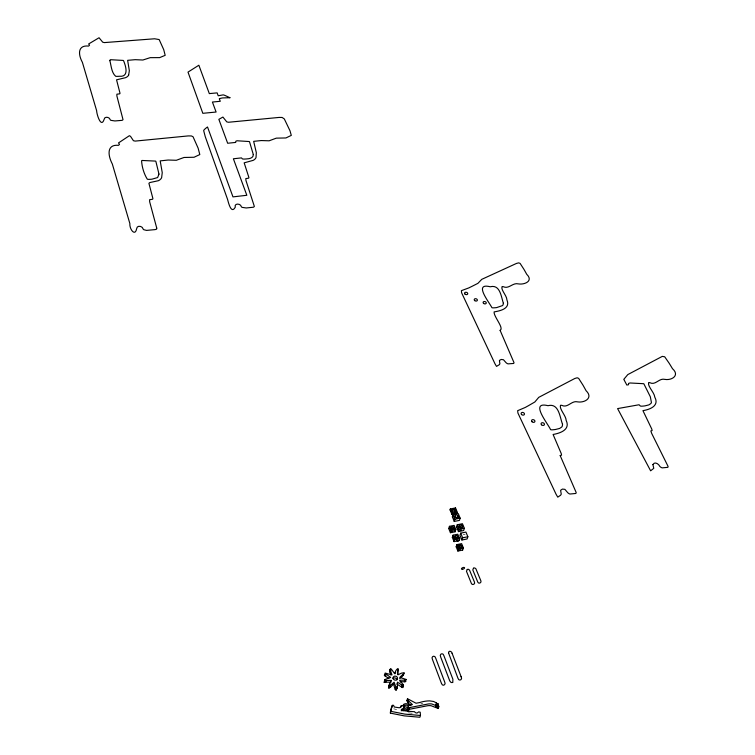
<?xml version="1.0" encoding="UTF-8"?>
<svg xmlns="http://www.w3.org/2000/svg" width="755" height="755" viewBox="0 0 755 755"><rect width="100%" height="100%" fill="white"/><g stroke="black" fill="none" stroke-linecap="round" stroke-linejoin="round"><path stroke-width="0.57" stroke-dasharray="3.77 2.83" d="M463.098 534.7L465.184 534.285M408.436 712.871L412.787 713.315M396.601 709.577L393.714 708.794M420.818 703.773A33.937 30.511 30.4 0 1 422.8 703.301"/><path stroke-width="1.13" d="M388.75 678.292L385.475 676.291L386.381 673.441L384.871 673.271L390.675 677.443L385.144 679.443L384.418 680.453L391.543 680.415L388.919 685.229L388.504 688.249L390.996 686.767L393.563 683.992L395.11 689.494L396.158 690.381L397.413 685.984L397.404 682.161L402.245 685.295L401.603 687.428M389.353 687.947L390.005 685.729L394.129 682.209L395.988 687.38L395.422 689.164M448.583 653.066C448.253 650.093 452.018 651.206 452.151 653.434M397.507 674.196L397.507 671.393C399.98 665.872 394.789 670.053 394.95 673.847C393.921 673.432 390.76 666.939 390.118 669.317L389.571 671.12L390.873 674.961M385.475 676.291L384.267 675.168L385.38 674.913M410.928 705.623L408.011 702.763L408.597 700.97L407.558 698.752L416.024 703.226L419.469 702.612A33.994 30.54 30.3 0 1 429.557 700.876L433.606 701.47L436.607 703.037L435.484 706.246L437.003 706.991L437.9 703.537L438.825 706.727L438.183 708.483L431.171 705.736A12.052 10.787 28.7 0 0 427.424 705.765L409.153 709.322L408.247 711.21A3.633 3.265 25.9 0 1 407.823 711.559M396.498 689.702L396.856 687.031M438.825 706.727L431.803 703.971A12.08 10.796 28.6 0 0 428.047 704.009L409.748 707.558L408.842 709.455A3.643 3.275 25.8 0 1 404.548 709.842L403.255 708.671C395.091 710.795 415.099 711.748 414.476 711.672L415.307 712.55A2.435 2.18 27 0 0 417.232 712.956L418.714 711.889L420.214 712.239L420.469 715.504L419.856 717.25L404.218 715.863L390.392 713.126C390.175 711.418 392.562 700.866 394.289 707.029L399.272 707.775A3.001 2.699 24.9 0 0 400.433 707.161L401.235 705.821L402.821 705.67L403.746 704.396M390.392 713.126L392.213 705.34M390.967 682.142L383.861 682.218L386.013 680.755M388.476 687.361L389.939 684.143M389.033 685.578L389.061 686.465L389.91 686.163M384.861 675.791L385.409 673.988M385.201 675.027L385.748 673.234M384.437 681.548L384.984 679.764M384.757 682.435L385.616 679.613M385.56 682.482L386.107 680.699M389.712 671.837L390.118 669.317M390.703 670.912L390.92 669.034M388.853 686.908L389.41 685.125M389.967 687.512L390.524 685.729M398.083 669.1L397.583 671.365M450.055 509.88L450.357 508.927L455.51 507.926L457.407 512.475L457.096 513.428L451.934 514.448L450.055 509.88L453.151 509.276M395.431 689.702L395.988 687.38M451.934 514.448L452.236 513.494L450.357 508.927M396.63 688.985L397.196 687.201M448.725 528.528L449.433 526.32L454.132 525.386L455.85 529.566L455.123 531.775L450.433 532.709L448.725 528.528L452.471 527.783M452.358 516.835L453.075 514.617L458.247 513.598L460.154 518.185L459.427 520.403L454.255 521.431L452.358 516.835L455.463 516.222M455.208 508.879L455.51 507.926M399.669 678.537L402.462 676.272L404.265 672.696L401.462 673.139L397.951 674.828L398.074 669.6M402.991 675.48L403.916 673.394M450.433 532.709L451.141 530.51L449.433 526.32M454.255 521.431L454.963 519.213L453.075 514.617M395.356 672.847L395.629 672.195M401.669 687.494L402.981 684.436L399.565 680.236L405.52 680.151L406.511 679.557L399.829 677.405L403.566 673.687M402.019 687.465L403.01 687.55L402.981 684.436M405.709 679.934L404.812 681.935L405.227 679.877M458.766 540.646L454.057 541.609L452.33 537.381L453.057 535.182L457.766 534.229L459.493 538.457M456.53 526.971L457.256 524.763L462.447 523.725L464.372 528.358L463.636 530.567L458.445 531.605L456.53 526.971L460.682 526.141M397.073 687.928L396.63 688.626L395.998 687.918M454.057 541.609L454.774 539.41L453.057 535.182M458.445 531.605L459.172 529.406L457.256 524.763M400.66 707.586L401.235 705.821M456.171 546.79L456.898 544.6L461.626 543.638L463.372 547.894L462.636 550.084L457.898 551.056L456.171 546.79L459.946 546.016M460.71 533.134L459.974 535.333L461.9 540.014L467.118 538.957L467.864 536.758L465.92 532.086L460.71 533.134L462.636 537.815L461.9 540.014M403.038 710.889L403.255 708.671M408.011 702.754L406.841 700.631L407.426 698.866M457.898 551.056L458.634 548.866L456.898 544.6M408.304 706.822L408.899 705.057L412.409 704.594L408.606 700.999M436.607 703.037L436.126 704.49L437.655 705.236M409.153 709.322L409.748 707.558M437.258 705.293L437.9 703.537M128.643 75.113L129.341 70.687L127.633 60.334L135.173 59.683L142.884 60.013L150.188 57.663L159.682 57.616L165.175 55.332L163.741 49.698L159.163 39.562L154.615 38.779L104.379 42.591L102.746 42.214L99.047 37.75L88.646 43.96L89.524 45.13L89.043 45.734A8.409 5.172 3.3 0 1 88.505 46.074C78.067 44.941 77.737 53.831 82.408 62.382L96.64 110.711C96.678 114.279 101.113 128.671 104.114 119.394C104.341 116.1 109.683 116.883 110.249 119.781A4.181 2.718 3.4 0 0 110.853 120.338L114.92 120.951L122.112 120.347L123.037 119.705L116.883 95.979L116.893 94.196L119.771 93.828L120.007 93.233L116.553 79.822L125.556 77.68A8.616 5.436 4 0 0 128.643 75.113M452.802 682.322L452.877 679.226L443.978 655.887C443.26 652.084 438.834 653.896 440.703 657.086L449.772 680.934L451.075 682.511L452.623 682.52M406.841 700.631L407.757 700.583M403.34 675.187L403.614 674.366M467.326 569.412L466.458 571.28L471.413 583.502C472.177 585.578 475.461 584.134 474.48 582.162L469.506 570.063L468.364 569.261L467.185 569.497M473.442 568.222L472.809 569.94L477.792 582.133C478.566 584.219 481.841 582.766 480.859 580.793L475.858 568.723L474.716 567.92L473.593 568.119M391.647 707.105L392.213 706.784M396.743 683.964L401.66 687.078M404.642 681.661L400.046 681.897M405.142 681.718L405.926 681.369L405.312 680.821M458.634 548.866L463.372 547.894M454.774 539.41L456.662 539.023M462.636 537.815L467.864 536.758M451.141 530.51L455.85 529.566M459.172 529.406L464.372 528.358M452.33 537.381L456.095 536.626M401.188 710.738L402.67 710.436M454.963 519.213L460.154 518.185M452.236 513.494L457.407 512.475M406.247 710.351L406.832 710.342M420.469 715.504L404.812 714.107L390.948 711.361M402.245 685.71L403.51 685.908L403.387 685.096M386.381 673.441L391.996 674.904L390.269 670.044M402.811 686.88L401.707 685.087M390.363 670.827L389.552 670.346L389.571 671.12M441.486 683.473C442.515 686.993 446.507 684.662 444.601 681.765L435.777 658.341C435.097 654.585 430.577 656.274 432.483 659.549L441.448 683.379M455.586 509.785L457.096 513.428M457.53 515.816L458.285 517.647M461.72 525.933L462.485 527.783M453.415 527.594L455.123 531.775M460.89 545.827L462.636 550.084M461.079 676.603C463.108 679.811 458.672 681.812 457.851 678.009L448.574 652.981M452.113 653.339L461.116 676.697M438.004 707.161L438.183 708.483M451.915 511.484A1.708 1.387 19.5 0 1 453.84 510.21A1.708 1.387 19.5 0 1 455.152 512.249M452.67 512.654A1.708 1.387 19.5 0 1 452.236 512.267M454.425 519.119A1.689 1.368 19.8 0 1 454.18 518.534M454.935 517.25A1.689 1.368 19.8 0 1 457.407 518.317M392.893 678.679A2.256 2.01 22.7 0 1 394.44 677.896L395.554 678.094A2.256 2.01 22.7 0 1 396.932 679.726M403.161 706.161A3.633 3.265 25.9 0 1 404.661 705.491M403.746 704.396A3.643 3.275 25.8 0 1 408.899 705.047M403.736 707.709A2.152 1.935 25.9 0 1 407.662 709.389M459.323 539.514A1.661 1.425 26.9 0 1 458.096 541.033A1.661 1.425 26.9 0 1 456.18 539.816A1.661 1.425 26.9 0 1 457.152 538.126M458.634 538.457A1.661 1.425 26.9 0 1 458.88 538.664M460.503 549.593A1.642 1.35 21 0 1 459.568 549.819M458.313 549.272A1.642 1.35 21 0 1 457.917 547.856M458.691 547.13A1.642 1.35 21 0 1 460.748 547.743M454.312 539.495A1.538 1.265 20.5 0 1 454.142 538.419M454.869 537.739A1.538 1.265 20.5 0 1 456.992 538.664M452.906 531.322A1.642 1.34 20 0 1 451.849 531.529M450.886 531.142A1.642 1.34 20 0 1 450.357 529.51M451.094 528.868A1.642 1.34 20 0 1 453.274 529.67M461.409 530.095A1.982 1.614 20.4 0 1 460.144 530.35M458.776 529.708A1.982 1.614 20.4 0 1 458.257 528.132M458.691 527.452A1.982 1.614 20.4 0 1 461.852 528.113M156.747 228.152L156.578 229.161L155.124 229.614L146.527 230.398L143.818 229.709A4.436 3.105 3.4 0 1 143.167 229.086C142.619 225.811 136.693 224.999 136.636 228.746C135.164 236.872 129.331 229.199 129.86 223.565L112.325 164.005C107.644 155.086 106.738 144.205 118.422 145.338A8.909 5.88 3.1 0 0 118.979 144.932L119.488 144.318L118.516 142.921L129.398 135.683L130.549 136.372L133.418 140.694L135.154 141.1L188.212 135.919L191.393 135.947L193.035 136.731L198.14 148.178L199.801 154.558L194.044 157.257L184.003 157.474L176.33 160.277L168.157 160.032L160.192 160.89L162.249 172.668L161.617 177.718A9.145 6.191 4.1 0 1 158.408 180.7L149.868 182.55L148.905 183.295L152.897 198.546L152.652 199.235L149.613 199.707L149.65 201.736L156.747 228.152M562.541 424.329L562.362 425.858A5.559 4.19 21.6 0 1 561.682 427.075L559.634 428.444L555.633 429.453A57.512 42.705 19.8 0 1 554.397 429.633L552.679 429.803A7.984 6.031 21.3 0 1 551.31 429.803L551.027 429.765A1.076 0.812 21.5 0 1 550.584 429.604C547.866 423.546 529.321 401.056 547.979 405.68C558.993 402.877 559.804 417.232 562.541 424.329M158.975 174.094L157.635 177.557L151.925 179.19A41.251 27.491 4 0 1 150.49 179.303L149.433 179.36A7.748 5.238 3.9 0 1 147.933 179.322L147.669 179.275A0.982 0.661 3.9 0 1 147.282 179.143C143.96 173.876 141.949 166.987 141.581 160.834A1.208 0.812 3.9 0 1 142.119 160.466L155.436 161.089A1.142 0.764 4.2 0 1 155.86 161.353L158.975 174.094M253.293 154.492C253.595 157.984 249.48 158.767 246.809 158.909A39.826 26.255 7 0 1 245.441 159.012L244.431 159.06A7.276 4.87 7.1 0 1 242.902 159.012L242.817 158.994A0.944 0.632 7.1 0 1 242.383 158.861L241.468 157.899L233.38 158.776L246.828 195.281L232.965 196.885L207.521 126.991A28.482 18.884 6.7 0 0 204.699 129.247L204.001 129.973A2.888 1.906 6.1 0 0 203.69 130.672L205.247 136.646L227.557 199.348C228.52 202.925 231.247 214.552 235.267 207.2C233.871 203.029 240.751 203.227 241.373 206.747A4.275 2.963 7 0 0 242.044 207.351L246.224 207.965L253.482 207.21L254.369 206.483L245.97 180.539L245.809 178.595L248.697 178.152L248.895 177.491L244.167 162.844L253.123 160.381A8.824 5.908 7.3 0 0 256.02 157.531L256.332 152.67L253.661 141.355L261.249 140.553L269.11 140.807L276.311 138.146L285.928 137.957L291.298 135.381L289.986 130.757L284.324 118.941L282.134 117.469L279.076 117.431L228.454 122.263L226.764 121.866L222.914 117.063L218.856 119.337L227.661 143.252L235.692 142.421L235.815 141.223L237.042 140.77L249.112 141.534A1.104 0.736 7.3 0 1 249.527 141.789L253.293 154.492M109.862 60.617C111.23 65.723 111.542 72.858 115.704 76.312A7.305 4.596 3.9 0 0 117.119 76.368L118.12 76.34A38.92 24.169 4 0 0 119.479 76.264C129.256 77.17 125.849 66.091 123.537 60.674A1.076 0.679 4.2 0 0 123.15 60.428L110.589 59.702A1.132 0.708 3.9 0 0 110.07 60.013L109.862 60.617M652.924 464.599L653.773 468.336L650.631 470.809L617.599 408.597L639.07 404.755L640.316 405.973A1.057 0.764 23.8 0 0 640.712 406.114L640.891 406.143A7.644 5.54 23.7 0 0 642.307 406.152L643.949 406.001A56.417 40.308 22.2 0 0 645.129 405.831L648.932 404.869L650.829 403.557A5.455 3.945 23.9 0 0 651.423 402.396L650.319 396.724L643.798 383.71L630.019 382.983L628.585 383.398L628.5 384.757L626.829 385.041L623.781 379.321A7.305 5.257 22.3 0 0 624.187 378.887L627.82 374.574L662.286 356.388L664.702 356.785L669.147 363.221A325.726 257.748 14.4 0 1 672.46 368.657C680.123 375.377 671.799 380.614 664.872 379.387C659.068 377.793 655.538 385.739 649.772 382.662A4.775 3.426 23.6 0 0 648.583 382.643C647.479 386.343 654.406 392.534 654.812 397.205C659.644 406.001 649.498 409.616 642.939 410.644L651.791 429.085L652.131 430.539L650.838 430.935L651.688 433.417L668.099 466.448L667.873 467.326L662.239 467.855A2.812 2.086 26.3 0 1 661.361 467.534L661.106 467.402A5.313 3.935 26.3 0 1 660.427 466.93A4.794 3.558 26.3 0 1 659.785 466.354C658.681 463.825 654.519 461.239 652.924 464.599M560.182 455.586L576.188 492.543L575.895 493.459L570.006 494.025A2.869 2.227 24.2 0 1 569.11 493.695L568.864 493.553A5.408 4.19 24.2 0 1 568.402 493.241A4.889 3.784 24.2 0 1 567.534 492.468L564.91 489.363L562.437 489.08L560.606 490.288L561.248 494.129L560.597 495.223L557.775 497.149L556.067 494.242L517.939 413.079L517.647 410.682L524.904 407.606A22.952 17.214 19 0 0 526.48 406.775L526.962 406.492A13.496 10.183 20.5 0 1 527.471 406.218L527.641 406.133A24.16 18.101 19 0 0 528.349 405.737L534.833 402L538.759 397.347L574.876 378.453L577.169 377.793L578.651 378.378L582.917 385.05A335.428 272.262 8.7 0 1 586.059 390.694C593.666 397.894 584.596 403.057 577.594 401.868C571.526 400.244 567.76 408.474 561.729 405.322A4.87 3.633 21.4 0 0 560.493 405.312C559.115 409.087 566.014 415.627 566.174 420.441C570.657 429.812 559.927 433.285 553.094 434.474L561.276 453.651L561.55 455.161L560.182 455.586M503.358 303.227L503.141 304.558A5.172 3.7 16.8 0 1 502.462 305.605L496.667 307.587A53.709 37.75 15.7 0 1 495.506 307.719L493.874 307.842A7.437 5.323 16.6 0 1 492.581 307.823L492.317 307.785A1 0.717 16.7 0 1 491.901 307.634C489.004 301.953 473.215 282.455 490.203 286.768C500.131 284.21 501.169 296.687 503.358 303.227M500.121 330.369L514.013 362.674L513.711 363.457L508.134 363.863A2.652 1.963 18.3 0 1 507.303 363.561L507.077 363.438A5.011 3.7 18.3 0 1 506.643 363.155A4.53 3.341 18.3 0 1 505.859 362.475L503.481 359.748L501.169 359.455L499.404 360.475L499.885 363.806L499.234 364.75L496.516 366.373L494.997 363.825L461.598 292.751L461.399 290.656L468.345 288.089A21.442 15.194 14.9 0 0 469.865 287.391L470.327 287.155A12.58 8.984 16 0 1 470.818 286.919L470.978 286.843A22.575 15.978 15 0 0 471.667 286.513L477.906 283.351L481.756 279.35L516.524 263.41L518.723 262.863L520.101 263.401L523.913 269.29A313.91 235.994 6.5 0 1 526.707 274.263C533.823 281.153 524.329 284.946 518.326 283.889C512.692 282.361 508.785 289.505 503.208 286.655A4.53 3.209 16.8 0 0 502.047 286.636C500.584 289.778 506.926 295.724 506.916 299.895C510.72 308.672 500.178 310.881 494.11 311.909C493.459 316.364 504.387 328.17 500.121 330.369M393.157 677.499L393.176 678.528A2.256 2.01 22.7 0 0 396.809 679.774A2.256 2.01 22.7 0 0 396.12 676.31L395.007 676.102A2.256 2.01 22.7 0 0 393.166 677.509M229.926 97.725L222.668 97.924A13.76 8.909 6.8 0 0 219.318 98.763L220.262 101.293L212.419 102.038L216.1 112.033L202.831 113.316L188.004 72.112L198.858 65.223L209.314 93.601L217.129 92.884L218.204 95.762L223.074 94.903A1.84 1.18 6.7 0 1 223.716 94.988L224.622 95.309A39.458 25.736 6.1 0 1 225.49 95.668L229.926 97.725M408.304 707.293L408.295 706.963A2.133 1.916 25.8 0 0 405.378 705.179A2.133 1.916 25.8 0 0 404.623 708.181A2.133 1.916 25.8 0 0 407.974 708.218A2.171 1.954 25.8 0 0 408.304 707.293M452.67 511.456A1.708 1.387 19.5 0 0 455.491 511.21A1.708 1.387 19.5 0 0 453.5 509.21A1.708 1.387 19.5 0 0 452.67 511.456M455.331 517.137A1.689 1.368 19.8 0 0 458.125 516.892A1.689 1.368 19.8 0 0 456.152 514.91A1.689 1.368 19.8 0 0 455.331 517.137M465.08 294.157A1.614 1.151 15.6 0 0 467.704 293.903A1.614 1.151 15.6 0 0 465.693 292.251A1.614 1.151 15.6 0 0 465.08 294.157M474.725 300.613A1.614 1.161 16 0 0 477.349 300.348A1.614 1.161 16 0 0 475.329 298.697A1.614 1.161 16 0 0 474.725 300.613M483.615 303.425A1.614 1.161 16.4 0 0 486.239 303.161A1.614 1.161 16.4 0 0 484.21 301.509A1.614 1.161 16.4 0 0 483.615 303.425M541.486 424.763A1.736 1.312 21 0 0 544.355 424.754A1.736 1.312 21 0 0 542.439 422.696A1.736 1.312 21 0 0 541.486 424.763M531.964 421.696A1.736 1.312 20.6 0 0 534.842 421.686A1.736 1.312 20.6 0 0 532.936 419.629A1.736 1.312 20.6 0 0 531.964 421.696M521.592 414.552A1.727 1.312 20 0 0 524.414 414.372A1.727 1.312 20 0 0 522.366 412.419A1.727 1.312 20 0 0 521.592 414.552M462.428 569.308A1.652 0.764 -22.5 0 0 464.551 567.769A1.652 0.764 -22.5 0 0 462.041 568.034A1.652 0.764 -22.5 0 0 462.428 569.308M456.709 539.344A1.661 1.425 26.9 0 0 459.512 539.598A1.661 1.425 26.9 0 0 458.058 537.267A1.661 1.425 26.9 0 0 456.709 539.344M458.946 546.969A1.642 1.35 21 0 0 461.701 546.894A1.642 1.35 21 0 0 459.927 544.846A1.642 1.35 21 0 0 458.946 546.969M455.142 537.428A1.538 1.265 20.4 0 0 457.719 537.362A1.538 1.265 20.4 0 0 456.067 535.446A1.538 1.265 20.4 0 0 455.142 537.428M451.396 528.764A1.642 1.34 19.9 0 0 454.114 528.519A1.642 1.34 19.9 0 0 452.198 526.584A1.642 1.34 19.9 0 0 451.396 528.764M459.38 527.367A1.982 1.614 20.3 0 0 462.692 527.283A1.982 1.614 20.3 0 0 460.559 524.829A1.982 1.614 20.3 0 0 459.38 527.367"/></g></svg>
